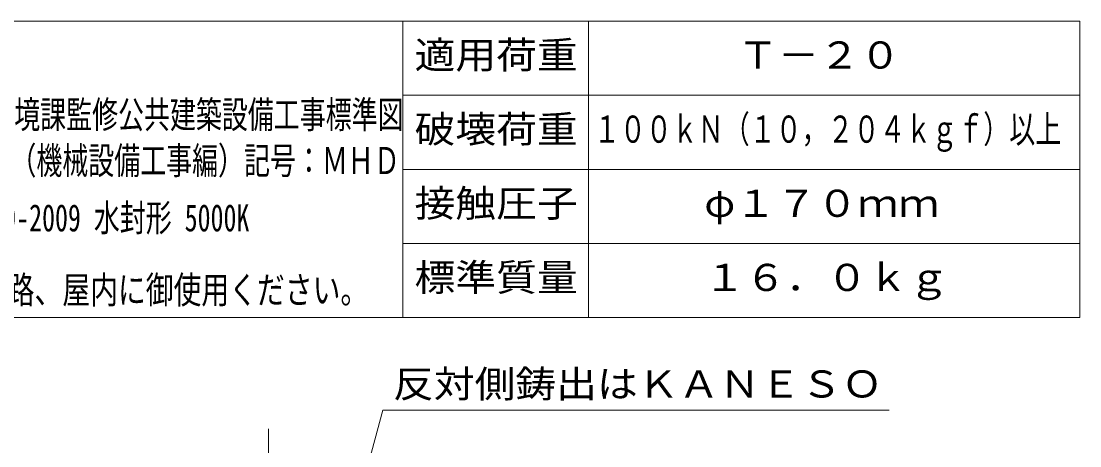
# Model space of a CAD drawing. Units: millimetres, scale not verified. Extents: x -491 to 384, y -667 to 704.
# Drawn here: x -187 to 384, y 475 to 704 of the extents above; entities that cross this region are included whole.
import ezdxf
from ezdxf.enums import TextEntityAlignment as Align

# ---------------------------------------------------------------- set-up
doc = ezdxf.new("R2010")
doc.units = ezdxf.units.MM
doc.header["$LTSCALE"] = 5
doc.linetypes.add('CHAIN1', pattern=[8, 5, -1, 1, -1])
for name, color, linetype, lineweight in [('1-2_1-2ﾚｲﾔ', 3, 'Continuous', 18), ('1-4_1-4ﾚｲﾔ', 7, 'Continuous', 18), ('F-0_F-0ﾚｲﾔ', 7, 'Continuous', 18)]:
    doc.layers.add(name, color=color, linetype=linetype, lineweight=lineweight)
doc.layers.add('F-4_F-4ﾚｲﾔ', color=2, linetype='Continuous')
doc.styles.add('ＭＳ ゴシック', font='')
doc.styles.get('ＭＳ ゴシック').set_extended_font_data('MS Gothic')

msp = doc.modelspace()

# ---------------------------------------------------------------- linework, layer by layer
at = {"layer": '1-2_1-2ﾚｲﾔ', "linetype": 'CHAIN1'}
msp.add_line((-53.311, 483.851), (-53.311, 43.852), dxfattribs=at)
at = {"layer": '1-4_1-4ﾚｲﾔ'}
msp.add_lwpolyline([(-10.088, 425.161), (8.317, 493.851), (281.33, 493.851)], dxfattribs=at)
at = {"layer": 'F-0_F-0ﾚｲﾔ'}
for p, q in [((384.189, 703.851), (-490.811, 703.851)), ((19.189, 543.851), (19.189, 703.852)), ((119.189, 543.851), (119.189, 703.852)), ((384.189, 543.851), (384.189, 703.852)), ((384.189, 663.851), (19.189, 663.851)), ((384.189, 623.851), (19.189, 623.851)), ((384.189, 583.851), (19.189, 583.851)), ((384.189, 543.851), (-490.811, 543.851))]:
    msp.add_line(p, q, dxfattribs=at)

# ---------------------------------------------------------------- texts
at = {"layer": '1-4_1-4ﾚｲﾔ', "color": 2, "style": 'ＭＳ ゴシック', "width": 1.1}
msp.add_text('反対側鋳出はＫＡＮＥＳＯ', height=14.66, dxfattribs=at).set_placement((13.83, 496.351), align=Align.BOTTOM_LEFT)
at = {"layer": 'F-4_F-4ﾚｲﾔ', "style": 'ＭＳ ゴシック', "width": 1.1}
for s, p in [('適用荷重', (25.439, 673.851)), ('Ｔ－２０', (199.564, 673.851)), ('破壊荷重', (25.439, 633.851)), ('接触圧子', (25.439, 593.851)), ('φ１７０ｍｍ', (181.689, 593.851)), ('標準質量', (25.439, 553.851)), ('１６．０ｋｇ', (181.689, 553.851))]:
    msp.add_text(s, height=14.66, dxfattribs=at).set_placement(p, align=Align.BOTTOM_LEFT)
at = {"layer": 'F-4_F-4ﾚｲﾔ', "color": 3, "style": 'ＭＳ ゴシック', "width": 0.7}
for s, p in [('国土交通省大臣官房庁営繕部設備・環境課監修公共建築設備工事標準図', (-428.392, 641.695)), ('１００ｋＮ（１０，２０４ｋｇｆ）以上', (122.189, 633.851)), ('（機械設備工事編）記号：ＭＨＤ', (-192.499, 616.899)), ('空気調和・衛生工学会規格SHASE-S209-2009 水封形 5000K', (-427.161, 586.008))]:
    msp.add_text(s, height=14.66, dxfattribs=at).set_placement(p, align=Align.BOTTOM_LEFT)
at = {"layer": 'F-4_F-4ﾚｲﾔ', "color": 4, "style": 'ＭＳ ゴシック', "width": 0.75}
msp.add_text('公道を除く敷地周辺道路、敷地内道路、屋内に御使用ください。', height=14.66, dxfattribs=at).set_placement((-434.445, 547.11), align=Align.BOTTOM_LEFT)

doc.saveas('drawing.dxf')
